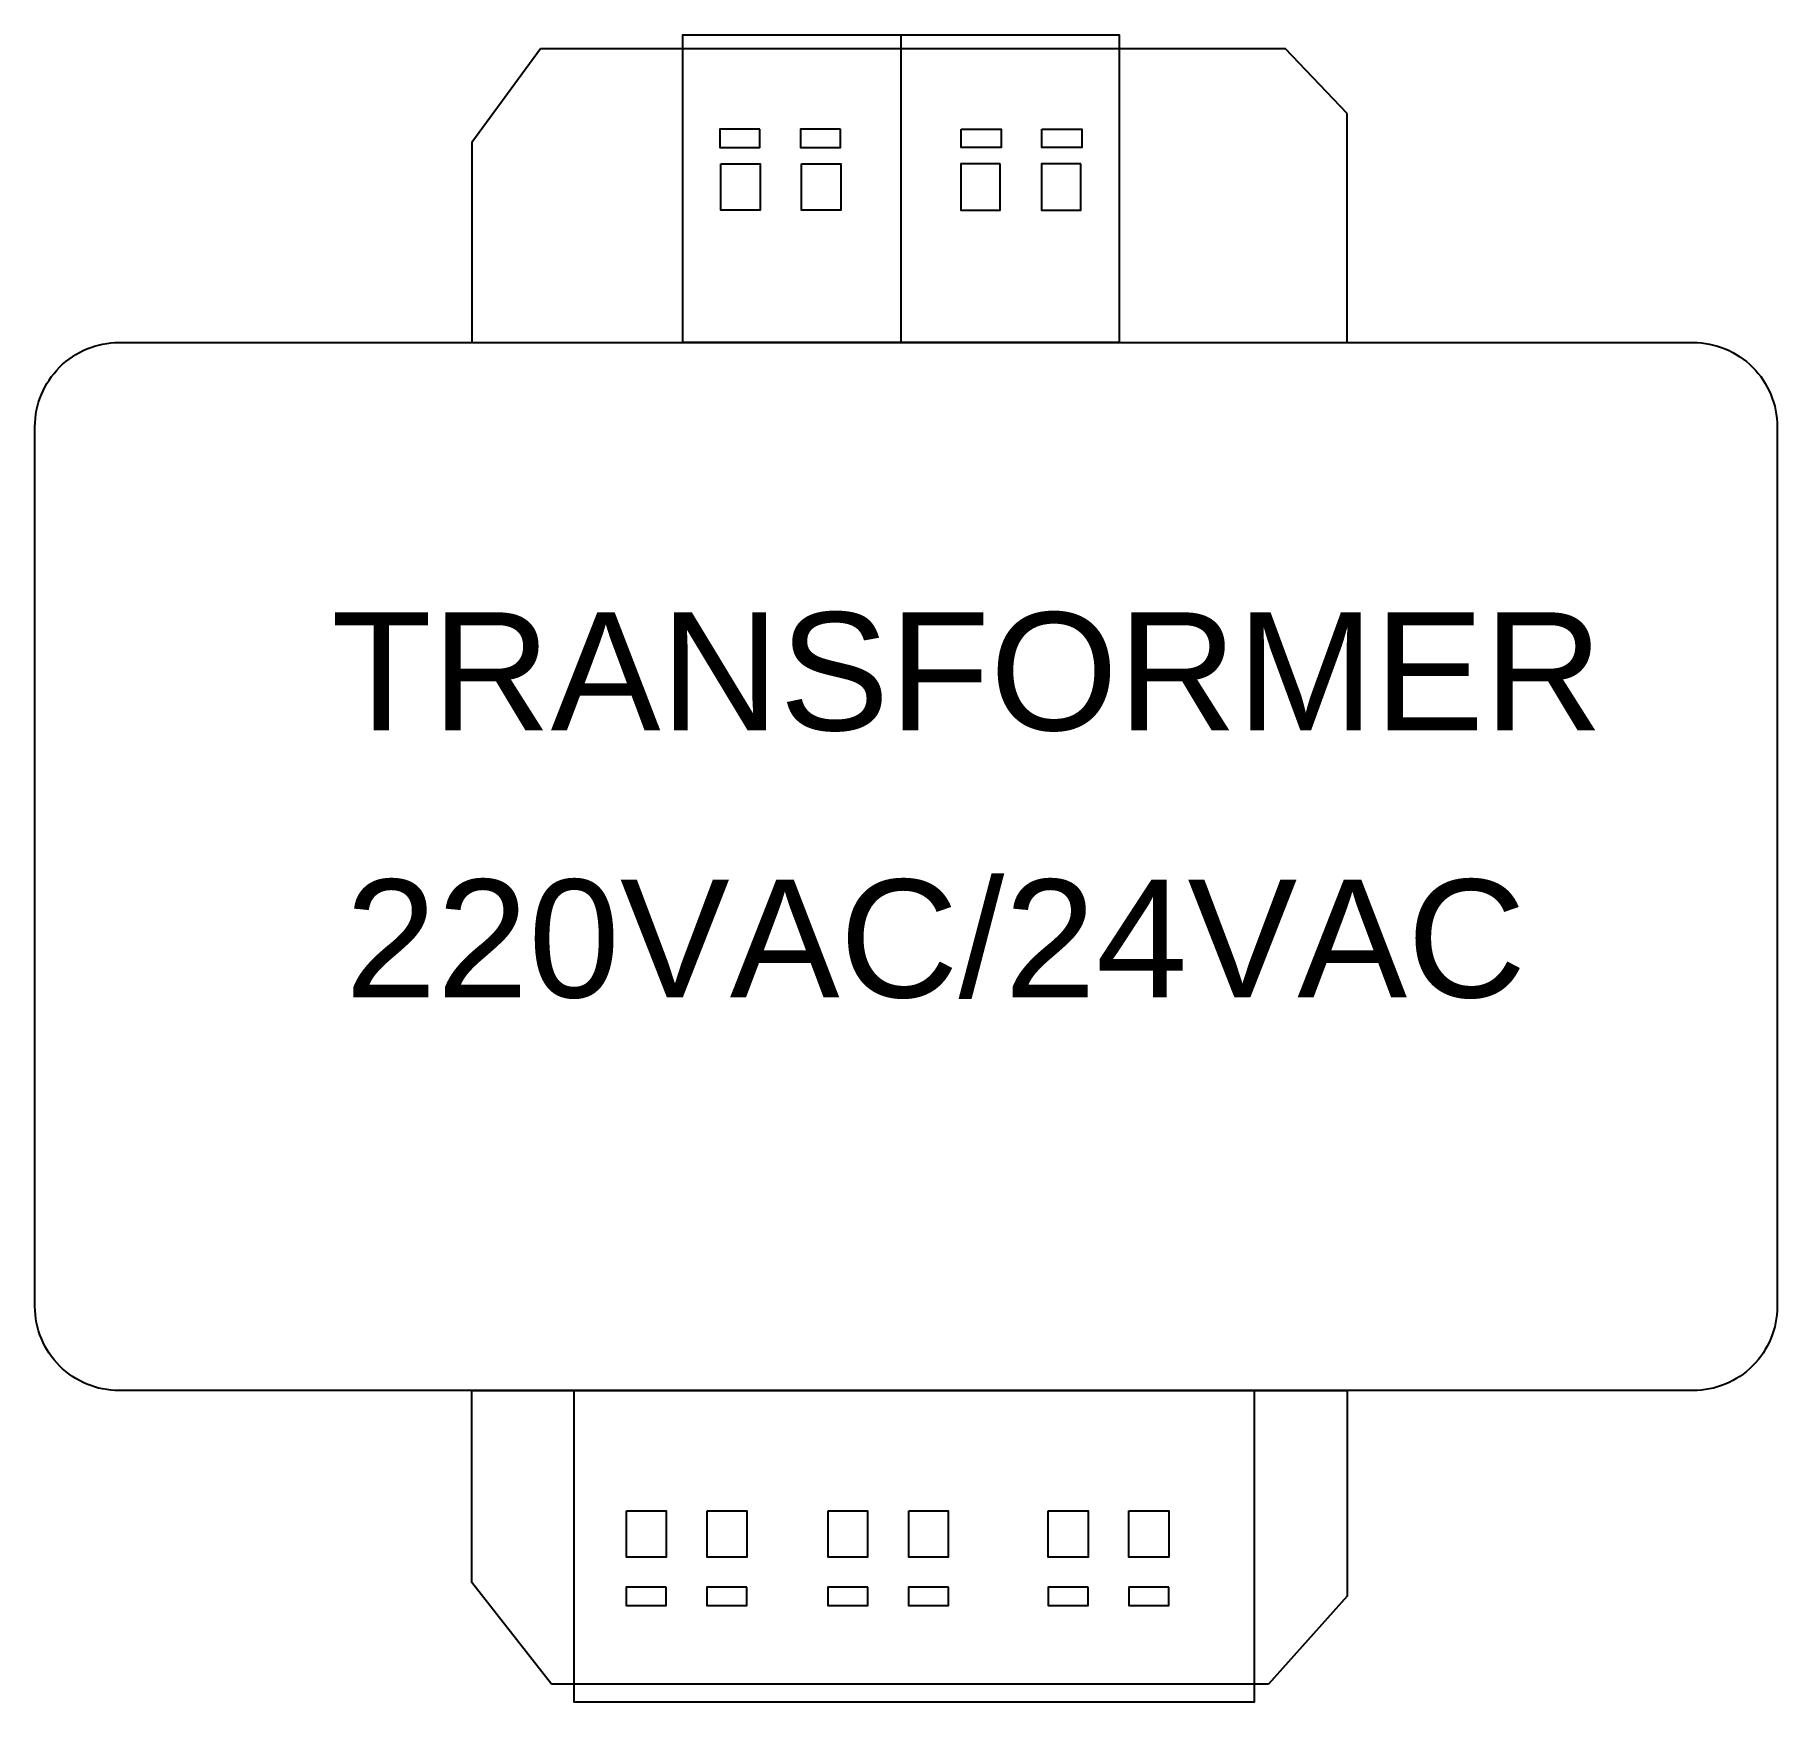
# Model space of a CAD drawing. Header units: millimetres. Extents: x 0 to 114, y 0 to 109.
import ezdxf

# ---------------------------------------------------------------- set-up
doc = ezdxf.new("R2010")
doc.units = ezdxf.units.MM
doc.styles.add('Text_Viet', font='arial.ttf')

# ---------------------------------------------------------------- blocks, each defined once
blk = doc.blocks.new('TR')
at = {"color": 30}
for p, q in [((58931.48, 27406.31), (58927.4, 27400.75)), ((58952.88, 27407.14), (58952.88, 27388.88)), ((58979.38, 27402.47), (58975.71, 27406.31)), ((58932.13, 27309.23), (58927.4, 27315.27)), ((58979.38, 27314.45), (58974.7, 27309.23))]:
    blk.add_line(p, q, dxfattribs=at)
for points in [[(58975.71, 27406.31), (58931.48, 27406.31)], [(58927.4, 27400.75), (58927.4, 27388.88), (58979.38, 27388.88), (58979.38, 27402.47)], [(58927.4, 27315.27), (58927.4, 27326.66), (58979.38, 27326.66), (58979.38, 27314.45)], [(58974.7, 27309.23), (58932.13, 27309.23)]]:
    blk.add_lwpolyline(points, dxfattribs=at)
for points in [[(58965.83, 27388.88), (58939.93, 27388.88), (58939.93, 27407.14), (58965.83, 27407.14)], [(58944.5, 27401.55), (58942.13, 27401.55), (58942.13, 27400.46), (58944.5, 27400.46)], [(58949.29, 27401.55), (58946.92, 27401.55), (58946.92, 27400.46), (58949.29, 27400.46)], [(58956.46, 27401.55), (58958.83, 27401.55), (58958.83, 27400.46), (58956.46, 27400.46)], [(58961.25, 27401.55), (58963.62, 27401.55), (58963.62, 27400.46), (58961.25, 27400.46)], [(58942.18, 27399.49), (58944.53, 27399.49), (58944.53, 27396.74), (58942.18, 27396.74)], [(58946.97, 27399.49), (58949.32, 27399.49), (58949.32, 27396.74), (58946.97, 27396.74)], [(58958.78, 27399.49), (58956.43, 27399.49), (58956.43, 27396.74), (58958.78, 27396.74)], [(58963.57, 27399.49), (58961.22, 27399.49), (58961.22, 27396.74), (58963.57, 27396.74)], [(58933.48, 27326.66), (58973.85, 27326.66), (58973.85, 27308.16), (58933.48, 27308.16)], [(58936.58, 27319.52), (58938.93, 27319.52), (58938.93, 27316.77), (58936.58, 27316.77)], [(58941.37, 27319.52), (58943.72, 27319.52), (58943.72, 27316.77), (58941.37, 27316.77)], [(58948.55, 27319.52), (58950.9, 27319.52), (58950.9, 27316.77), (58948.55, 27316.77)], [(58953.34, 27319.52), (58955.69, 27319.52), (58955.69, 27316.77), (58953.34, 27316.77)], [(58961.63, 27319.52), (58963.99, 27319.52), (58963.99, 27316.77), (58961.63, 27316.77)], [(58966.42, 27319.52), (58968.78, 27319.52), (58968.78, 27316.77), (58966.42, 27316.77)], [(58938.93, 27314.99), (58936.57, 27314.99), (58936.57, 27313.91), (58938.93, 27313.91)], [(58943.72, 27314.99), (58941.36, 27314.99), (58941.36, 27313.91), (58943.72, 27313.91)], [(58950.91, 27314.99), (58948.54, 27314.99), (58948.54, 27313.91), (58950.91, 27313.91)], [(58955.7, 27314.99), (58953.33, 27314.99), (58953.33, 27313.91), (58955.7, 27313.91)], [(58963.99, 27314.99), (58961.62, 27314.99), (58961.62, 27313.91), (58963.99, 27313.91)], [(58968.78, 27314.99), (58966.41, 27314.99), (58966.41, 27313.91), (58968.78, 27313.91)]]:
    blk.add_lwpolyline(points, close=True, dxfattribs=at)
blk.add_lwpolyline([(58906.46, 27388.88), (58999.91, 27388.88, -0.414214), (59004.91, 27383.88), (59004.91, 27331.66, -0.414214), (58999.91, 27326.66), (58906.46, 27326.66, -0.414214), (58901.46, 27331.66), (58901.46, 27383.88, -0.414214)], format="xyb", close=True, dxfattribs=at)
at = {"color": 30, "style": 'Text_Viet'}
for s, p in [('TRANSFORMER', (58919.05, 27365.86)), ('220VAC/24VAC', (58919.88, 27350))]:
    blk.add_text(s, height=7, dxfattribs=at).set_placement(p)

msp = doc.modelspace()

# ---------------------------------------------------------------- block references
at = {"color": 1, "xscale": 1.10000000000582, "yscale": 1.10000000000582, "zscale": 1.10000000000582}
msp.add_blockref('TR', (-64791.6, -30038.98), dxfattribs=at)

doc.saveas('drawing.dxf')
